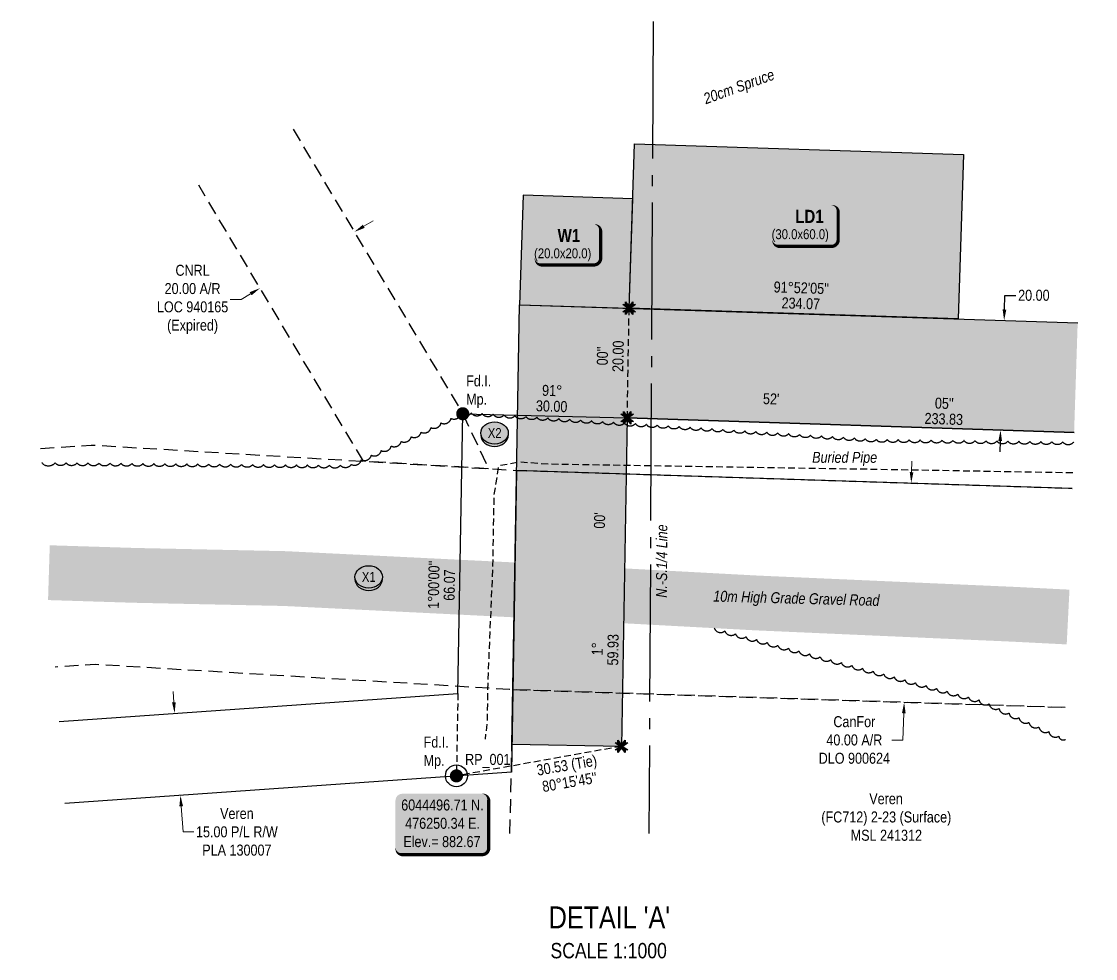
# Model space of a CAD drawing. Extents: x 473254 to 483871, y 6040471 to 6049084.
# Drawn here: x 473254 to 474232, y 6042679 to 6043533 of the extents above; entities that cross this region are included whole.
import ezdxf
from ezdxf.enums import TextEntityAlignment as Align

# ---------------------------------------------------------------- set-up
doc = ezdxf.new("R2010")
doc.units = 0
doc.header["$LTSCALE"] = 5
doc.header["$PDSIZE"] = 0.5
for name, pattern in [('0', [1, 1, 0]), ('foc-ACCESSROAD', [3.75, 2.5, -1.25]), ('foc-QUARTERLINE', [33, 25, -3, 2, -3]), ('foc-TIELINE', [1.875, 1.25, -0.625]), ('foc-TOPO', [1, 0.2, -0.8]), ('foc-TRAV', [1.875, 1.25, -0.625]), ('UG_PIPE', [1.875, 1.25, -0.625])]:
    doc.linetypes.add(name, pattern=pattern)
doc.layers.get('Defpoints').update_dxf_attribs({"color": 9})
for name, color, linetype in [('35', 37, 'Continuous'), ('AS-PIPE-UG', 44, 'UG_PIPE'), ('AS-PIPE-UG-T', 44, 'Continuous'), ('AS-ROADS', 254, 'Continuous'), ('C-RW', 13, 'Continuous'), ('C-WS', 13, 'foc-ACCESSROAD'), ('DETAIL-T', 7, 'Continuous'), ('F-AR', 190, 'foc-ACCESSROAD'), ('L-BD', 7, 'Continuous'), ('L-BD1', 253, 'Continuous'), ('L-MON', 1, 'Continuous'), ('L-QSEC', 8, 'foc-QUARTERLINE'), ('L-TIE', 7, 'foc-TIELINE'), ('P-CROSSINGS', 250, 'Continuous'), ('P-PROPOSED', 10, 'Continuous'), ('P-PROPOSED-H', 21, 'Continuous'), ('P-TEMP-BLOCKS', 250, 'Continuous'), ('P-TEMP-H', 41, 'Continuous'), ('P-TEMP_LOG DECK', 46, 'Continuous'), ('P-TEMP_WORKSPACE', 46, 'Continuous'), ('P-TRAV', 4, 'foc-TRAV'), ('P-TXT', 4, 'Continuous'), ('T-BUSH', 110, '0'), ('T-BUSH-T', 110, 'Continuous'), ('T-GENERAL', 48, 'foc-TOPO')]:
    doc.layers.add(name, color=color, linetype=linetype)
doc.layers.add('C-RW-T', color=13, linetype='Continuous', lineweight=9)
doc.layers.add('F-AR-T', color=190, linetype='Continuous', lineweight=9)
doc.styles.add('80', font='ARIALN.TTF', dxfattribs={"height": 10})
doc.styles.add('80CG', font='ARIALN.TTF', dxfattribs={"height": 10})
doc.styles.add('80L', font='ARIALN.TTF', dxfattribs={"height": 10})
doc.styles.add('BOLD', font='ARIALNB.TTF')
doc.styles.add('Crossing', font='ARIALN.TTF', dxfattribs={"height": 10})
doc.dimstyles.new('Compass 5 000', dxfattribs={"dimscale": 5, "dimtxt": 9, "dimasz": 2, "dimexe": 0.2, "dimexo": 0.0625, "dimgap": 0.5, "dimtad": 0, "dimtih": 1, "dimtoh": 1, "dimzin": 0, "dimdsep": 46, "dimtxsty": '80CG', "dimcen": 0.1, "dimse1": 1, "dimse2": 1, "dimclrd": 256, "dimclrt": 256, "dimaunit": 1, "dimadec": 4, "dimazin": 0, "dimtfac": 0.06, "dimtofl": 0, "dimtmove": 0, "dimatfit": 1, "dimfxl": 0.2, "dimtolj": 1, "dimtzin": 0, "dimlwd": -1, "dimarcsym": 0})

# ---------------------------------------------------------------- blocks, each defined once
blk = doc.blocks.new('xing2')
h = blk.add_hatch(color=50)
h.dxf.hatch_style = 1
edge = h.paths.add_edge_path()
edge.add_ellipse((0, 0), major_axis=(-12.5, 0), ratio=0.8162973455633619, start_angle=0, end_angle=360)
h = blk.add_hatch(color=250)
h.dxf.hatch_style = 1
edge = h.paths.add_edge_path()
edge.add_ellipse((0, -2.047489049626165), major_axis=(-12.5, 0), ratio=0.8162973455633619, start_angle=0, end_angle=180)
edge.add_line((12.5, -2.047489049626165), (12.5, 0))
edge.add_ellipse((0, 0), major_axis=(-12.5, 0), ratio=0.8162973455633619, start_angle=0, end_angle=180, ccw=False)
edge.add_line((-12.5, 0), (-12.5, -2.047489049626165))
at = {"color": 250}
blk.add_ellipse((0, 0), major_axis=(-12.5, 0), ratio=0.8162973455633619, dxfattribs=at)
blk.add_ellipse((0, -2.047489049626165), major_axis=(-12.5, 0), ratio=0.8162973455633619, start_param=0, end_param=3.141592653589793, dxfattribs=at)
at = {"color": 250, "style": 'Crossing'}
blk.add_attdef('CROSSING', text='', height=9, dxfattribs=at).set_placement((0.08916442567715421, 0.0199513138486509), align=Align.MIDDLE_CENTER)
at = {"color": 250, "style": 'Crossing', "flags": 1}
for tag, p in [('OWNER', (0.08916442567715421, -12.49201765665748)), ('DESCRIPTION', (0.08916442567715421, -25.770021277247)), ('LOCATION', (0.08916442567715421, -39.30337514164421)), ('DWG_REF', (0.08916442567715421, -52.83672900604233))]:
    blk.add_attdef(tag, text='', height=9, dxfattribs=at).set_placement(p, align=Align.MIDDLE_CENTER)
blk = doc.blocks.new('fdia')
at = {"color": 255, "const_width": 1}
blk.add_lwpolyline([(-0.5, 0, 1), (0.5, 0, 1)], format="xyb", close=True, dxfattribs=at)
blk = doc.blocks.new('Fdiaa')
blk.add_blockref('fdia', (0, 0))
blk = doc.blocks.new('fdib')
at = {"color": 1, "const_width": 1.6}
blk.add_lwpolyline([(-0.3999999999996362, 0, 0.9999999999999998), (0.3999999999996362, 0, 1)], format="xyb", close=True, dxfattribs=at)
at = {"color": 1}
blk.add_circle((0, 0), 0.8, dxfattribs=at)
blk = doc.blocks.new('Fdibb')
blk.add_blockref('fdib', (0, 0))
blk = doc.blocks.new('fdicc')
for name in ['Fdibb', 'Fdiaa']:
    blk.add_blockref(name, (0, 0))
blk = doc.blocks.new('FDI')
blk.add_blockref('fdicc', (0, 0))
blk = doc.blocks.new('*U485')
at = {"true_color": 0xff8aff}
h = blk.add_hatch(color=211, dxfattribs=at)
edge = h.paths.add_edge_path()
edge.add_line((-23.99999999999998, -19.063582085073), (23.99999999999998, -19.063582085073))
edge.add_arc((23.99999999999999, -13.06358208507299), 6.000000000000004, 269.9999999999999, 359.9999999999999)
edge.add_line((29.99999999999999, -13.063582085073), (29.99999999999998, 12.5))
edge.add_arc((23.99999999999998, 12.5), 6, 0, 90)
edge.add_line((23.99999999999998, 18.5), (-23.99999999999998, 18.5))
edge.add_arc((-23.99999999999998, 12.5), 6, 90, 180)
edge.add_line((-29.99999999999998, 12.5), (-29.99999999999998, -13.063582085073))
edge.add_arc((-23.99999999999998, -13.063582085073), 5.999999999999996, 180, 269.9999999999999)
at = {"color": 250, "flags": 128}
blk.add_lwpolyline([(-23.99999999999998, -19.063582085073, 3, 3, 0), (23.99999999999998, -19.063582085073, 3, 3, 0.414213562373095), (29.99999999999999, -13.063582085073, 3, 3, 0), (29.99999999999998, 12.5, 3, 0, 0.414213562373095), (23.99999999999998, 18.5, 0, 0, 0), (-23.99999999999998, 18.5, 0, 0, 0.414213562373095), (-29.99999999999998, 12.5, 0, 0, 0), (-29.99999999999998, -13.063582085073, 0, 3, 0.414213562373095)], format="xyseb", close=True, dxfattribs=at)
at = {"flags": 128}
blk.add_lwpolyline([(11.98110648809906, -12.73524397227385, 0, 7.5, 0), (-3.398394867633905e-15, -3.944304526105059e-31, 0, 0, 0)], format="xyseb", dxfattribs=at)
at = {"color": 250}
for tag, p, height, style in [('TEMP_AREA_W1_001', (-9.212824010914055, 2.244292974654144), 12, 'BOLD'), ('ENTER_TEXT_001', (-30.65893587994544, -12.47010782646594), 9, '80')]:
    blk.add_attdef(tag, p, '', height=height, dxfattribs=dict(at, style=style))
blk = doc.blocks.new('*U484')
at = {"true_color": 0xff8aff}
h = blk.add_hatch(color=211, dxfattribs=at)
edge = h.paths.add_edge_path()
edge.add_line((-23.99999999999998, -18.54653462115676), (23.99999999999998, -18.54653462115676))
edge.add_arc((23.99999999999999, -12.54653462115676), 6.000000000000004, 269.9999999999999, 359.9999999999999)
edge.add_line((29.99999999999999, -12.54653462115676), (29.99999999999998, 12.5))
edge.add_arc((23.99999999999998, 12.5), 6, 0, 90)
edge.add_line((23.99999999999998, 18.5), (-23.99999999999998, 18.5))
edge.add_arc((-23.99999999999998, 12.5), 6, 90, 180)
edge.add_line((-29.99999999999998, 12.5), (-29.99999999999998, -12.54653462115676))
edge.add_arc((-23.99999999999998, -12.54653462115676), 5.999999999999996, 180, 269.9999999999999)
at = {"color": 250, "flags": 128}
blk.add_lwpolyline([(-23.99999999999998, -18.54653462115676, 3, 3, 0), (23.99999999999998, -18.54653462115676, 3, 3, 0.414213562373095), (29.99999999999999, -12.54653462115676, 3, 3, 0), (29.99999999999998, 12.5, 3, 0, 0.414213562373095), (23.99999999999998, 18.5, 0, 0, 0), (-23.99999999999998, 18.5, 0, 0, 0.414213562373095), (-29.99999999999998, 12.5, 0, 0, 0), (-29.99999999999998, -12.54653462115676, 0, 3, 0.414213562373095)], format="xyseb", close=True, dxfattribs=at)
at = {"flags": 128}
blk.add_lwpolyline([(14.59638179047706, -8.169087392160979, 0, 7.499999999999999, 0), (-3.398394867633905e-15, -3.944304526105059e-31, 0, 0, 0)], format="xyseb", dxfattribs=at)
at = {"color": 250}
for tag, p, height, style in [('TEMP_AREA_W1_001', (-9.212824010914055, 2.244292974654144), 12, 'BOLD'), ('ENTER_TEXT_001', (-30.65893587994544, -12.47010782646594), 9, '80')]:
    blk.add_attdef(tag, p, '', height=height, dxfattribs=dict(at, style=style))
blk = doc.blocks.new('*D486')
at = {"layer": 'Defpoints', "color": 0, "transparency": 16777216}
for p in [(473525.2732460364, 6043394.402836324), (473439.4007054698, 6043343.180426692), (473471.1606522081, 6043289.93601015)]:
    blk.add_point(p, dxfattribs=at)
at = {"layer": 'F-AR-T', "transparency": 16777216}
for p, q in [((473565.6213793564, 6043346.28121699), (473574.209565938, 6043351.404014199)), ((473453.9842790435, 6043279.690415733), (473443.984279044, 6043279.690415733)), ((473462.5724656265, 6043284.813212942), (473453.9842790435, 6043279.690415733))]:
    blk.add_line(p, q, dxfattribs=at)
for points in [[(473564.7675798219, 6043347.712581422), (473566.4751788913, 6043344.84985256), (473557.0331927747, 6043341.158419782)], [(473461.718666092, 6043286.244577373), (473463.4262651615, 6043283.381848512), (473471.1606522081, 6043289.93601015)]]:
    blk.add_solid(points, dxfattribs=at)
at = {"layer": 'F-AR-T', "transparency": 16777216, "insert": (473409.6493540779, 6043279.690415733), "char_height": 10, "attachment_point": 5, "style": '80CG'}
blk.add_mtext('\\A1;CNRL\\P20.00 A/R\\PLOC 940165\\P(Expired)', dxfattribs=at)
blk = doc.blocks.new('*D487')
at = {"layer": 'Defpoints', "color": 0, "transparency": 16777216}
for p in [(473934.4799052912, 6043116.359101282), (473928.0321483616, 6042916.613263977), (474057.9586811004, 6042912.419260671)]:
    blk.add_point(p, dxfattribs=at)
at = {"layer": 'F-AR-T', "transparency": 16777216}
for p, q in [((474064.7290680484, 6043122.159892116), (474065.0516980668, 6043132.154686254)), ((474057.636051082, 6042902.424466534), (474056.847195582, 6042877.986417135)), ((474056.847195582, 6042877.986417135), (474046.847195582, 6042877.986417135))]:
    blk.add_line(p, q, dxfattribs=at)
for points in [[(474063.0632690253, 6043122.213663786), (474066.3948670715, 6043122.106120446), (474064.40643803, 6043112.165097977)], [(474055.9702520589, 6042902.478238204), (474059.3018501051, 6042902.370694864), (474057.9586811004, 6042912.419260671)]]:
    blk.add_solid(points, dxfattribs=at)
at = {"layer": 'F-AR-T', "transparency": 16777216, "insert": (474012.5770727996, 6042877.986417135), "char_height": 10, "attachment_point": 5, "style": '80CG'}
blk.add_mtext('\\A1;CanFor\\P40.00 A/R\\PDLO 900624', dxfattribs=at)
blk = doc.blocks.new('*D488')
at = {"layer": 'C-RW-T', "transparency": 16777216}
for p, q in [((473392.6000242248, 6042912.328867168), (473391.8968671177, 6042922.304115038)), ((473399.2778860957, 6042817.594238536), (473400.9246675325, 6042794.232385466)), ((473400.9246675325, 6042794.232385466), (473410.9246675326, 6042794.232385465))]:
    blk.add_line(p, q, dxfattribs=at)
for points in [[(473394.2625655367, 6042912.44606002), (473390.9374829131, 6042912.211674317), (473393.3031813319, 6042902.353619297)], [(473400.9404274075, 6042817.711431388), (473397.615344784, 6042817.477045685), (473398.5747289886, 6042827.569486408)]]:
    blk.add_solid(points, dxfattribs=at)
at = {"layer": 'Defpoints', "color": 0, "transparency": 16777216}
for p in [(473549.7624538419, 6042913.382462977), (473555.0340014986, 6042838.598330088), (473398.5747289886, 6042827.569486408)]:
    blk.add_point(p, dxfattribs=at)
at = {"layer": 'C-RW-T', "transparency": 16777216, "insert": (473450.0106156913, 6042794.232385466), "char_height": 10, "attachment_point": 5, "style": '80CG'}
blk.add_mtext('\\A1;Veren\\P15.00 P/L R/W\\PPLA 130007', dxfattribs=at)
blk = doc.blocks.new('TEMP')
h = blk.add_hatch(color=255)
h.dxf.hatch_style = 1
h.paths.add_polyline_path([(-5.274161e-10, 0.2514284397220763), (-0.6656854269836912, 1.152061669657268), (-0.6656854269836914, 0.6656854303339061), (-1.152061663105632, 0.6656854303339061), (-0.2514284404497629, 5.273253e-10), (-1.152061661774314, -0.665685419564579), (-0.6656854224511335, -0.6656854195645793), (-0.6656854224511335, -1.152061655686338), (-5.273251e-10, -0.2514284436956587), (0.6656854183820542, -1.152061663420681), (0.6656854183820542, -0.6656854208922597), (1.152061656810019, -0.6656854053035205), (0.2514284429676993, 5.273253e-10), (1.152061671303363, 0.6656854258011663), (0.6656854287749412, 0.6656854258011663), (0.6656854131859291, 1.15206166422904)])
h.paths.add_polyline_path([(0.5656854229146121, 0.8485281473411305), (0.5656854319800914, 0.5656854258011663), (0.8485281444547581, 0.5656854258011663), (0.0831890339399251, 0), (0.8485281399220186, -0.5656854150320215), (0.5656854183820542, -0.5656854240973189), (0.5656854183820542, -0.8485281365719859), (0, -0.08318903609469999), (-0.5656854224511337, -0.8485281320390644), (-0.5656854224511337, -0.5656854195645792), (-0.8485281349258001, -0.5656854195645794), (-0.0831890328488955, 0), (-0.8485281394583584, 0.5656854303339058), (-0.5656854269836913, 0.5656854303339061), (-0.5656854269836913, 0.8485281428085727), (0, 0.0831890306941206)], flags=16)
h = blk.add_hatch(color=1)
h.dxf.hatch_style = 1
h.paths.add_polyline_path([(0, 0.0831890306941205), (-0.5656854269836911, 0.8485281428085727), (-0.5656854269836912, 0.5656854303339061), (-0.8485281394583578, 0.5656854303339061), (-0.0831890328488953, -1e-16), (-0.8485281349258001, -0.5656854195645793), (-0.5656854224511337, -0.5656854195645793), (-0.5656854224511337, -0.848528132039064), (0, -0.08318903609469999), (0.5656854183820542, -0.8485281365719856), (0.5656854183820542, -0.5656854240973191), (0.8485281399220184, -0.5656854150320213), (0.0831890339399251, -1e-16), (0.8485281444547581, 0.5656854258011663), (0.5656854319800914, 0.5656854258011663), (0.5656854229146121, 0.8485281473411308)])
at = {"color": 1}
for p, q in [((-0.0831890328488953, 0), (0.0831890339399252, 0)), ((0, 0.0831890306941205), (0, -0.08318903609469999))]:
    blk.add_line(p, q, dxfattribs=at)
at = {"color": 255, "flags": 128}
blk.add_lwpolyline([(-0.251428440449763, 5.27325e-10), (-1.152061663105632, 0.6656854303339061), (-0.6656854269836914, 0.6656854303339061), (-0.6656854269836914, 1.152061669657268), (-5.274159999999999e-10, 0.2514284397220763), (0.6656854131859291, 1.15206166422904), (0.6656854287749412, 0.6656854258011663), (1.152061671303363, 0.6656854258011663), (0.2514284429676991, 5.27325e-10), (1.152061656810019, -0.6656854053035204), (0.6656854183820542, -0.6656854208922596), (0.6656854183820542, -1.152061663420681), (-5.27325e-10, -0.2514284436956586), (-0.6656854224511335, -1.152061655686338), (-0.6656854224511335, -0.6656854195645793), (-1.152061661774314, -0.6656854195645793)], close=True, dxfattribs=at)
at = {"color": 1, "flags": 128}
blk.add_lwpolyline([(-0.0831890328488953, 0), (-0.8485281394583578, 0.5656854303339061), (-0.5656854269836913, 0.5656854303339061), (-0.5656854269836913, 0.8485281428085727), (0, 0.0831890306941205), (0.5656854229146121, 0.8485281473411305), (0.5656854319800914, 0.5656854258011663), (0.8485281444547581, 0.5656854258011663), (0.0831890339399252, 0), (0.8485281399220184, -0.5656854150320214), (0.5656854183820542, -0.5656854240973189), (0.5656854183820542, -0.8485281365719856), (0, -0.08318903609469999), (-0.5656854224511335, -0.848528132039064), (-0.5656854224511335, -0.5656854195645792), (-0.8485281349258001, -0.5656854195645792)], close=True, dxfattribs=at)
blk = doc.blocks.new('*D598')
at = {"layer": 'Defpoints', "color": 0, "transparency": 16777216}
for p in [(474149.0266537546, 6043260.437708572), (474156.9755836455, 6043260.178529551), (474153.7184747205, 6043160.284138347)]:
    blk.add_point(p, dxfattribs=at)
at = {"layer": 'P-TXT', "transparency": 16777216}
for p, q in [((474149.3525358103, 6043270.432397205), (474149.773645106, 6043283.347671978)), ((474149.773645106, 6043283.347671978), (474159.773645106, 6043283.347671979)), ((474145.4436627742, 6043150.548628733), (474145.1177807185, 6043140.5539401))]:
    blk.add_line(p, q, dxfattribs=at)
for points in [[(474147.6867543713, 6043270.486710882), (474151.0183172493, 6043270.37808353), (474149.0266537546, 6043260.437708572)], [(474143.7778813351, 6043150.60294241), (474147.1094442131, 6043150.494315058), (474145.7695448297, 6043160.543317367)]]:
    blk.add_solid(points, dxfattribs=at)
at = {"layer": 'P-TXT', "transparency": 16777216, "insert": (474176.1651867162, 6043283.347671978), "char_height": 10, "attachment_point": 5, "style": '80CG'}
blk.add_mtext('\\A1;20.00', dxfattribs=at)
blk = doc.blocks.new('*U613')
h = blk.add_hatch(color=254)
edge = h.paths.add_edge_path()
edge.add_line((-36.49999999999998, -28.5), (36.49999999999998, -28.5))
edge.add_arc((36.49999999999999, -22.49999999999999), 6.000000000000007, 269.9999999999999, 359.9999999999999)
edge.add_line((42.49999999999999, -22.5), (42.49999999999999, 21))
edge.add_arc((36.49999999999999, 20.99999999999999), 6.000000000000007, 6.785183320455494e-14, 90.00000000000007)
edge.add_line((36.49999999999998, 27), (-36.49999999999998, 27))
edge.add_arc((-36.49999999999999, 20.99999999999999), 6.000000000000007, 89.99999999999993, 179.9999999999999)
edge.add_line((-42.49999999999999, 21), (-42.49999999999999, -22.5))
edge.add_arc((-36.49999999999999, -22.49999999999999), 6.000000000000007, 180, 270.0000000000001)
at = {"color": 1, "flags": 128}
blk.add_lwpolyline([(-36.49999999999998, -28.5, 3, 3, 0), (36.49999999999998, -28.5, 3, 3, 0.4142135623730951), (42.49999999999999, -22.5, 3, 3, 0), (42.49999999999999, 21, 3, 0, 0.4142135623730951), (36.49999999999998, 27, 0, 0, 0), (-36.49999999999998, 27, 0, 0, 0.4142135623730951), (-42.49999999999999, 21, 0, 0, 0), (-42.49999999999999, -22.5, 0, 3, 0.4142135623730951)], format="xyseb", close=True, dxfattribs=at)
blk.add_lwpolyline([(41.58998544887412, 18.08389513065439, 0, 10, 0), (0, 0, 5, 5, 0)], format="xyseb", dxfattribs=at)
at = {"color": 1, "style": '80'}
blk.add_attdef('ENTER_TEXT_001', (-35.98567530695772, -4.996589358799454), '', height=10, dxfattribs=at)

msp = doc.modelspace()

# ---------------------------------------------------------------- hatches: boundary and pattern name
at = {"layer": 'P-PROPOSED-H'}
h = msp.add_hatch(color=256, dxfattribs=at)
h.dxf.hatch_style = 1
h.paths.add_polyline_path([(474212.7956651962, 6043158.357895611), (473805.6788622276, 6043171.632152106), (473800.4544717609, 6042872.213808512), (473700.5222057392, 6042873.957473159), (473707.5168746971, 6043274.83336605), (474216.0527741211, 6043258.252286806)])
at = {"layer": 'P-TEMP-H'}
h = msp.add_hatch(color=256, dxfattribs=at)
h.dxf.hatch_style = 1
h.paths.add_polyline_path([(473807.4112659324, 6043271.576257121), (473812.2969293363, 6043421.417843981), (474111.9801030371, 6043411.646517196), (474107.094439635, 6043261.804930351)])
h = msp.add_hatch(color=256, dxfattribs=at)
h.dxf.hatch_style = 1
h.paths.add_polyline_path([(473707.5168746971, 6043274.83336605), (473807.4112659324, 6043271.576257121), (473810.66837486, 6043371.470648356), (473710.7739836247, 6043374.727757285)])

# ---------------------------------------------------------------- linework, layer by layer
at = {"layer": '35', "color": 3}
msp.add_circle((473650.0407509568, 6042845.295373801), 9.9947477000001, dxfattribs=at)
at = {"layer": 'AS-PIPE-UG', "flags": 128}
msp.add_lwpolyline([(474211.5899308293, 6043121.433058562), (474021.9857509569, 6043124.77537382), (473735.2657509568, 6043129.325373827), (473707.470750957, 6043131.315373814), (473688.4307509566, 6043127.84037382), (473684.1307509568, 6043101.180373811), (473683.0307509567, 6043037.085373816), (473680.9407509577, 6042987.670373818), (473679.0207509567, 6042942.325373816), (473678.2807509572, 6042921.475373814), (473678.1307509565, 6042896.510373826), (473676.1807509569, 6042878.765373815)], dxfattribs=at)
at = {"layer": 'AS-ROADS', "const_width": 49.97373850000054, "flags": 128}
msp.add_lwpolyline([(474207.3240281836, 6042990.089105601), (474157.5207509568, 6042992.615373815), (473922.9857509565, 6043002.945373803), (473697.9007509566, 6043015.075373816), (473493.7257509567, 6043025.150373802), (473356.5357509571, 6043028.08537382), (473278.7511735857, 6043030.531728246)], dxfattribs=at)
at = {"layer": 'C-RW'}
for points in [[(473288.0160328668, 6042894.957016586), (473651.3535476233, 6042920.533893165), (473655.8007509572, 6043175.410373828), (473805.6788622276, 6043171.632152135), (474212.7956651962, 6043158.357895621)], [(474211.1332992219, 6043107.373712779), (473704.8818567189, 6043123.81618553), (473700.0836461415, 6042848.822906943), (473293.2893416598, 6042820.147899562)]]:
    msp.add_lwpolyline(points, dxfattribs=at)
at = {"layer": 'C-WS', "flags": 128}
msp.add_lwpolyline([(473698.7371834955, 6042792.884570287), (473700.0836461415, 6042848.822906943), (473701.3941338334, 6042923.929095194), (474204.6476093406, 6042907.684170504)], dxfattribs=at)
at = {"layer": 'F-AR'}
msp.add_lwpolyline([(473501.1558761738, 6043434.865742734), (473655.8007509572, 6043175.410373828), (473679.379556275, 6043125.335796207), (473565.2884208342, 6043132.134167457), (473415.2524284104, 6043383.664150806)], dxfattribs=at)
at = {"layer": 'F-AR', "flags": 128}
for points in [[(473271.1597499968, 6043143.663575848), (473317.3714929114, 6043146.906842896), (473704.8818567189, 6043123.81618553), (474211.1332992219, 6043107.373712779)], [(474204.6443594149, 6042907.584107713), (473698.3929169124, 6042924.026580476), (473321.0046469684, 6042946.836949003), (473284.5315268233, 6042944.389513448)]]:
    msp.add_lwpolyline(points, dxfattribs=at)
at = {"layer": 'L-QSEC'}
msp.add_line((473829.2332932018, 6043533.003240584), (473825.4682222194, 6042792.884570288), dxfattribs=at)
at = {"layer": 'L-TIE'}
msp.add_line((473800.4544717609, 6042872.213808542), (473650.0407509568, 6042845.295373801), dxfattribs=at)
at = {"layer": 'P-PROPOSED', "flags": 128}
msp.add_lwpolyline([(474212.7956651962, 6043158.357895621), (473805.6788622276, 6043171.632152135), (473800.4544717609, 6042872.213808542), (473700.5222057392, 6042873.957473169), (473707.5168746971, 6043274.83336608), (474216.0527741211, 6043258.252286836)], dxfattribs=at)
at = {"layer": 'P-TEMP_LOG DECK'}
msp.add_lwpolyline([(473807.4112659324, 6043271.576257151), (473812.2969293363, 6043421.417844001), (474111.9801030371, 6043411.646517216), (474107.094439635, 6043261.804930381)], close=True, dxfattribs=at)
at = {"layer": 'P-TEMP_WORKSPACE'}
msp.add_lwpolyline([(473707.5168746971, 6043274.83336608), (473807.4112659324, 6043271.576257151), (473810.66837486, 6043371.470648376), (473710.7739836247, 6043374.727757315)], close=True, dxfattribs=at)
at = {"layer": 'P-TRAV'}
for p, q in [((473805.6788622276, 6043171.632152135), (473807.4227269192, 6043271.575883466)), ((473651.3535476229, 6042920.533893165), (473650.0407509568, 6042845.295373801))]:
    msp.add_line(p, q, dxfattribs=at)
at = {"layer": 'T-BUSH', "flags": 128}
for points in [[(474212.4487946667, 6043149.638439514, -0.52056705), (474202.4549435695, 6043149.772311979, -0.52056705), (474192.4610924722, 6043149.906184413, -0.52056705), (474182.467241375, 6043150.040056878, -0.52056705), (474172.4733902787, 6043150.173929311, -0.52056705), (474162.4795391805, 6043150.30780176, -0.52056705), (474152.4856880832, 6043150.44167421, -0.52056705), (474142.4918369859, 6043150.575546659, -0.52056705), (474132.4979858887, 6043150.709419125, -0.52056705), (474122.5041347915, 6043150.843291557, -0.52056705), (474112.5102836942, 6043150.977164024, -0.52056705), (474102.516432597, 6043151.111036456, -0.52056705), (474092.5225814997, 6043151.244908905, -0.52056705), (474082.5287304025, 6043151.378781355, -0.52056705), (474072.5348793052, 6043151.512653803, -0.52056705), (474062.541028209, 6043151.64652627, -0.52056705), (474052.5471771107, 6043151.780398702, -0.52056705), (474042.5533260135, 6043151.914271168, -0.52056705), (474032.5594749162, 6043152.048143601, -0.52056705), (474022.584022763, 6043152.647560794, -0.52056705), (474012.6107773389, 6043153.302814407, -0.52056705), (474002.6375319149, 6043153.958068022, -0.52056705), (473992.6642864909, 6043154.613321635, -0.52056705), (473982.6910410668, 6043155.268575249, -0.52056705), (473972.7177956427, 6043155.923828863, -0.52056705), (473962.7445502187, 6043156.579082494, -0.52056705), (473952.7713047957, 6043157.234336107, -0.52056705), (473942.7980593707, 6043157.889589721, -0.52056705), (473932.8248139466, 6043158.544843335, -0.52056705), (473922.8515685226, 6043159.200096949, -0.52056705), (473912.8783230985, 6043159.855350562, -0.52056705), (473902.9050776745, 6043160.510604177, -0.52056705), (473892.9318322505, 6043161.165857791, -0.52056705), (473882.9585868264, 6043161.821111389, -0.52056705), (473872.9853414024, 6043162.476365003, -0.52056705), (473863.0120959784, 6043163.131618616, -0.52056705), (473853.0388505543, 6043163.78687223, -0.52056705), (473843.0656051303, 6043164.442125844, -0.52056705), (473833.0923597062, 6043165.097379458, -0.52056705), (473823.1191142821, 6043165.752633072, -0.52056705), (473813.1458688581, 6043166.407886686, -0.52056705), (473803.1726234341, 6043167.063140299, -0.52056705), (473793.1993780111, 6043167.718393913, -0.52056705), (473783.226132586, 6043168.373647527, -0.52056705), (473773.252887162, 6043169.028901141, -0.52056705), (473763.279641738, 6043169.684154755, -0.52056705), (473753.3063963139, 6043170.339408386, -0.52056705), (473743.3331508899, 6043170.994662, -0.52056705), (473733.3599054659, 6043171.649915613, -0.52056705), (473723.3866600418, 6043172.305169228, -0.52056705), (473713.4134146178, 6043172.960422841, -0.52056705), (473703.4401691937, 6043173.615676455, -0.52056705), (473693.4669237697, 6043174.270930069, -0.52056705), (473683.4936783456, 6043174.926183683, -0.52056705), (473673.5204329216, 6043175.58143728, -0.52056705), (473663.5471874986, 6043176.236690895, -0.52056705), (473653.8763950423, 6043175.266167636, -0.52056705), (473644.8060383591, 6043171.06811915, -0.52056705), (473635.7356816769, 6043166.870070632, -0.52056705), (473626.6653249926, 6043162.67202213, -0.52056705), (473617.5949683095, 6043158.473973627, -0.52056705), (473608.5246116262, 6043154.275925126, -0.52056705), (473599.454254943, 6043150.07787664, -0.52056705), (473590.3838982598, 6043145.879828122, -0.52056705), (473581.3135415766, 6043141.681779635, -0.52056705), (473572.2431848933, 6043137.483731117, -0.52056705), (473563.1728282102, 6043133.285682632, -0.52056705), (473554.1024715269, 6043129.087634113, -0.52056705), (473544.2771214262, 6043128.39555146, -0.52056705), (473534.2828023223, 6043128.488110821, -0.52056705), (473524.2884832183, 6043128.580670197, -0.52056705), (473514.2941641145, 6043128.673229542, -0.52056705), (473504.2998450104, 6043128.765788903, -0.52056705), (473494.3055259066, 6043128.858348279, -0.52056705), (473484.3112068026, 6043128.950907623, -0.52056705), (473474.3168876987, 6043129.043467, -0.52056705), (473464.3225685947, 6043129.136026361, -0.52056705), (473454.3282494908, 6043129.228585705, -0.52056705), (473444.3339303868, 6043129.321145082, -0.52056705), (473434.3396112829, 6043129.413704443, -0.52056705), (473424.3452921789, 6043129.506263787, -0.52056705), (473414.350973075, 6043129.598823164, -0.52056705), (473404.356653971, 6043129.69138252, -0.52056705), (473394.3623348671, 6043129.783941869, -0.52056705), (473384.3680157632, 6043129.876501245, -0.52056705), (473374.3736966592, 6043129.96906059, -0.52056705), (473364.3793775553, 6043130.06161995, -0.52056705), (473354.3850584524, 6043130.154179327, -0.52056705), (473344.3907393474, 6043130.246738671, -0.52056705), (473334.3964202445, 6043130.339298032, -0.52056705), (473324.4021011395, 6043130.431857409, -0.52056705), (473314.4077820366, 6043130.524416753, -0.52056705), (473304.4134629316, 6043130.616976114, -0.52056705), (473294.4191438287, 6043130.709535491, -0.52056705), (473284.4248247237, 6043130.802094835, -0.52056705), (473272.2441779512, 6043130.914902207, -0.52056705)], [(473884.9769413555, 6042980.004279103, 0.52056705), (473894.6226247086, 6042977.385925742, 0.52056705), (473904.2683080616, 6042974.767572396, 0.52056705), (473913.9139914147, 6042972.149219051, 0.52056705), (473923.5596747677, 6042969.530865723, 0.52056705), (473933.2053581207, 6042966.912512362, 0.52056705), (473942.8510414737, 6042964.294159017, 0.52056705), (473952.4967248268, 6042961.675805671, 0.52056705), (473962.1424081798, 6042959.057452342, 0.52056705), (473971.7880915329, 6042956.439098981, 0.52056705), (473981.4337748859, 6042953.820745636, 0.52056705), (473991.079458239, 6042951.202392291, 0.52056705), (474000.725141592, 6042948.584038963, 0.52056705), (474010.370824946, 6042945.965685601, 0.52056705), (474020.0165082981, 6042943.347332256, 0.52056705), (474029.6621916511, 6042940.72897891, 0.52056705), (474039.3078750041, 6042938.110625582, 0.52056705), (474048.9535583571, 6042935.492272221, 0.52056705), (474058.5992417102, 6042932.873918876, 0.52056705), (474068.2449250632, 6042930.255565547, 0.52056705), (474077.8906084163, 6042927.637212202, 0.52056705), (474087.5362917693, 6042925.018858841, 0.52056705), (474097.1819751224, 6042922.400505495, 0.52056705), (474106.8276584754, 6042919.782152167, 0.52056705), (474116.4733418284, 6042917.163798822, 0.52056705), (474126.1190251815, 6042914.545445461, 0.52056705), (474135.4096015035, 6042910.956501071, 0.52056705), (474144.4675779653, 6042906.731806526, 0.52056705), (474153.5255544271, 6042902.507111964, 0.52056705), (474162.583530889, 6042898.282417418, 0.52056705), (474171.6415073507, 6042894.057722873, 0.52056705), (474180.6994838125, 6042889.833028344, 0.52056705), (474189.7574602743, 6042885.608333798, 0.52056705), (474198.8154367361, 6042881.383639236, 0.52056705), (474204.8806702284, 6042878.554777959, 0.52056705)]]:
    msp.add_lwpolyline(points, format="xyb", dxfattribs=at)

# ---------------------------------------------------------------- block references
at = {"layer": 'DETAIL-T'}
ref = msp.add_blockref('*U613', (473637.0014918202, 6042801.99279231), dxfattribs=dict(at, xscale=0.99947477, yscale=0.99947477, zscale=0.99947477))
ref.add_attrib('ENTER_TEXT_001', '6044496.71 N.', (473599.725718935, 6042813.759005639), dxfattribs={"layer": '0', "color": 1, "height": 9.994747700000032, "style": '80'})
ref.add_attrib('ENTER_TEXT_002', '476250.34 E.', (473603.362961703, 6042797.060186608), dxfattribs={"layer": '0', "color": 1, "height": 9.994747700000032, "style": '80'})
ref.add_attrib('ENTER_TEXT_003', 'Elev.= 882.67', (473601.644901389, 6042780.361367577), dxfattribs={"layer": '0', "color": 1, "height": 9.994747700000032, "style": '80'})
at = {"layer": 'L-MON'}
for name, p, xscale, yscale, zscale in [('TEMP', (473807.4112659324, 6043271.576257151), 4.997373850000026, 4.997373850000026, 4.997373850000026), ('FDI', (473655.8007509572, 6043175.410373828), 4.997373850000045, 4.997373850000045, 4.997373850000045), ('TEMP', (473805.6788622276, 6043171.632152135), 4.997373850000005, 4.997373850000005, 4.997373850000005), ('TEMP', (473800.4544717609, 6042872.213808542), 4.997373850000026, 4.997373850000026, 4.997373850000026), ('FDI', (473650.0407509568, 6042845.295373801), 4.997373850000045, 4.997373850000045, 4.997373850000045)]:
    msp.add_blockref(name, p, dxfattribs=dict(at, xscale=xscale, yscale=yscale, zscale=zscale))
at = {"layer": 'P-CROSSINGS', "xscale": 0.99947477, "yscale": 0.99947477, "zscale": 0.99947477}
for p, values in [((473684.8052652709, 6043157.845700848), {'CROSSING': 'X2'}), ((473570.090139025, 6043026.653201511), {'CROSSING': 'X1'})]:
    msp.add_blockref('xing2', p, dxfattribs=at).add_auto_attribs(values)
at = {"layer": 'P-TEMP-BLOCKS', "xscale": 0.99947477, "yscale": 0.99947477, "zscale": 0.99947477}
for name, p, values in [('*U485', (473967.8702352096, 6043347.06100795), {'TEMP_AREA_W1_001': 'LD1', 'ENTER_TEXT_001': '(30.0x60.0)'}), ('*U484', (473751.4379722507, 6043329.633889268), {'TEMP_AREA_W1_001': 'W1', 'ENTER_TEXT_001': '(20.0x20.0)'})]:
    msp.add_blockref(name, p, dxfattribs=at).add_auto_attribs(values)

# ---------------------------------------------------------------- texts
at = {"layer": '35', "color": 3, "style": '80'}
msp.add_attdef('RP_001', (473657.9454127326, 6042855.310857137), 'RP', height=9.9947477000001, dxfattribs=at)
at = {"layer": 'AS-PIPE-UG-T', "insert": (473973.8600509124, 6043140.665279715), "char_height": 9.99474770000009, "attachment_point": 1, "style": '80L'}
msp.add_mtext_dynamic_manual_height_columns('\\pi0.29882;{\\fArial Narrow|b0|i1|c0|p34;Buried Pipe}', width=59.00487253020655, gutter_width=49.97373850000048, heights=[0], dxfattribs=at)
at = {"layer": 'C-RW-T', "insert": (473982.1099734354, 6042829.50281178), "char_height": 10.00000000000006, "attachment_point": 1, "style": '80L'}
msp.add_mtext_dynamic_manual_height_columns('\\pi44.05409;Veren\\P\\pi0.39447;(FC712) 2-23 (Surface)\\P\\pi27.15437;MSL 241312', width=117.814870395635, gutter_width=50.00000000000035, heights=[0], dxfattribs=at)
at = {"layer": 'DETAIL-T', "color": 3, "insert": (473621.5568876761, 6042726.304958241), "char_height": 19.98949540000018, "width": 332.8838505750491, "attachment_point": 1, "style": '80CG'}
msp.add_mtext("\\pi112.57528;DETAIL 'A'\\P\\pi114.17949;{\\H0.7x;SCALE 1:1000}", dxfattribs=at)
at = {"layer": 'L-BD', "style": '80L'}
for s, rotation, p in [('91°', 358.1398000000108, (473737.2621078213, 6043196.514643889)), ("52'", 358.1398000000108, (473936.8159696825, 6043188.969452498)), ('30.00', 358.1398000000108, (473736.7997708607, 6043182.279634528)), ("05''", 358.1398000000108, (474094.5448521312, 6043184.910505536)), ('233.83', 358.1398000000108, (474094.08251517, 6043170.675496158)), ("1°00'00''", 89.00040000000027, (473629.3391949495, 6043019.498832378)), ('66.07', 89.00040000000027, (473643.5795428577, 6043019.250360151))]:
    msp.add_text(s, height=9.99474770000009, rotation=rotation, dxfattribs=at).set_placement(p, align=Align.MIDDLE)
at = {"layer": 'L-BD', "insert": (473722.143219124, 6042855.229123306), "char_height": 9.994747700000053, "width": 54.7710810420071, "attachment_point": 1, "rotation": 9.738100000000003, "line_spacing_factor": 0.9341950886758295, "style": '80L'}
msp.add_mtext("\\pi0.27837;30.53 (Tie) \\P\\pi2.70888;80°15'45''", dxfattribs=at)
at = {"layer": 'L-BD1', "style": '80L'}
for s, p in [("91°52'05''", (473964.28728628, 6043290.211372735)), ('234.07', (473963.8231482573, 6043275.976421975))]:
    msp.add_text(s, height=9.994747700000053, rotation=358.1324999999884, dxfattribs=at).set_placement(p, align=Align.MIDDLE)
at = {"layer": 'L-BD1', "char_height": 9.994747700000053, "width": 44.83344103441375, "attachment_point": 1, "rotation": 89.0004, "line_spacing_factor": 0.8550000000018011, "style": '80L'}
for s, insert in [("\\pi14.36502;00''\\P\\pi8.53248;20.00", (473777.650445881, 6043205.268586137)), ("\\pi15.46267;00'", (473775.0336062469, 6043055.29323619)), ('\\pi17.5182;1°\\P\\pi8.59043;59.93', (473772.9813353139, 6042937.674239812))]:
    msp.add_mtext(s, dxfattribs=dict(at, insert=insert))
at = {"layer": 'L-MON', "char_height": 9.99474770000009, "attachment_point": 1, "style": '80L'}
for insert in [(473658.8938974159, 6043210.366102711), (473620.1453794104, 6042881.08710618)]:
    msp.add_mtext_dynamic_manual_height_columns('Fd.I.\\PMp.', width=22.03248727979691, gutter_width=49.97373850000048, heights=[0], dxfattribs=dict(at, insert=insert))
at = {"layer": 'L-QSEC', "insert": (473831.8696110462, 6043007.734125134), "char_height": 9.99474770000009, "attachment_point": 1, "rotation": 89.70853212510322, "style": '80L'}
msp.add_mtext_dynamic_manual_height_columns('{\\fArial Narrow|b0|i1|c0|p34;N.-S.1/4 Line}', width=66.4293474587879, gutter_width=49.97373850000048, heights=[0], dxfattribs=at)
at = {"layer": 'T-BUSH-T', "insert": (473873.9868082707, 6043466.869373183), "char_height": 9.9946998, "attachment_point": 1, "rotation": 19.999999999999922, "style": '80L'}
msp.add_mtext_dynamic_manual_height_columns('{\\fArial Narrow|b0|i1|c0|p34;20cm Spruce}', width=67.23876301315524, gutter_width=49.94701204606039, heights=[0], dxfattribs=at)
at = {"layer": 'T-GENERAL', "insert": (473884.1906924192, 6043014.242380956), "char_height": 9.994699800000001, "attachment_point": 1, "rotation": 358.460694337814, "style": '80L'}
msp.add_mtext_dynamic_manual_height_columns('{\\fArial Narrow|b0|i1|c0|p34;10m High Grade Gravel Road}', width=152.127103096363, gutter_width=49.94701204606039, heights=[0], dxfattribs=at)

# ---------------------------------------------------------------- dimensions: what is measured, and where the dimension line sits
at = {"layer": 'C-RW-T', "color": 3}
dim = msp.add_linear_dim(base=(473398.5747289886, 6042827.569486408), p1=(473549.7624538419, 6042913.382462977), p2=(473555.0340014987, 6042838.598330087), angle=274.032120792178, text='Veren\\P15.00 P/L R/W\\PPLA 130007', dimstyle='Compass 5 000', dxfattribs=at)
dim.commit()
dim.dimension.update_dxf_attribs({"geometry": '*D488', "text_midpoint": (473450.0106156913, 6042794.232385466), "dimtype": 161})
at = {"layer": 'F-AR-T', "color": 3}
for base, p1, p2, angle, text, picture, middle in [((473471.1606522081, 6043289.93601015), (473525.2732460359, 6043394.402836325), (473439.4007054695, 6043343.180426693), 210.81580046139473, 'CNRL\\P20.00 A/R\\PLOC 940165\\P(Expired)', '*D486', (473409.6493540779, 6043279.690415733)), ((474057.9586811004, 6042912.419260671), (473934.4799052912, 6043116.359101282), (473928.0321483616, 6042916.613263977), 268.1511453195897, 'CanFor\\P40.00 A/R\\PDLO 900624', '*D487', (474012.5770727996, 6042877.986417135))]:
    dim = msp.add_linear_dim(base=base, p1=p1, p2=p2, angle=angle, text=text, dimstyle='Compass 5 000', dxfattribs=at)
    dim.commit()
    dim.dimension.update_dxf_attribs({"geometry": picture, "text_midpoint": middle, "dimtype": 161})
at = {"layer": 'P-TXT'}
dim = msp.add_linear_dim(base=(474149.0266537546, 6043260.437708572), p1=(474153.7184747205, 6043160.284138346), p2=(474156.9755836454, 6043260.178529551), angle=88.13250271562327, text='20.00', dimstyle='Compass 5 000', dxfattribs=at)
dim.commit()
dim.dimension.update_dxf_attribs({"geometry": '*D598', "text_midpoint": (474176.1651867162, 6043283.347671978), "dimtype": 161})

doc.saveas('drawing.dxf')
